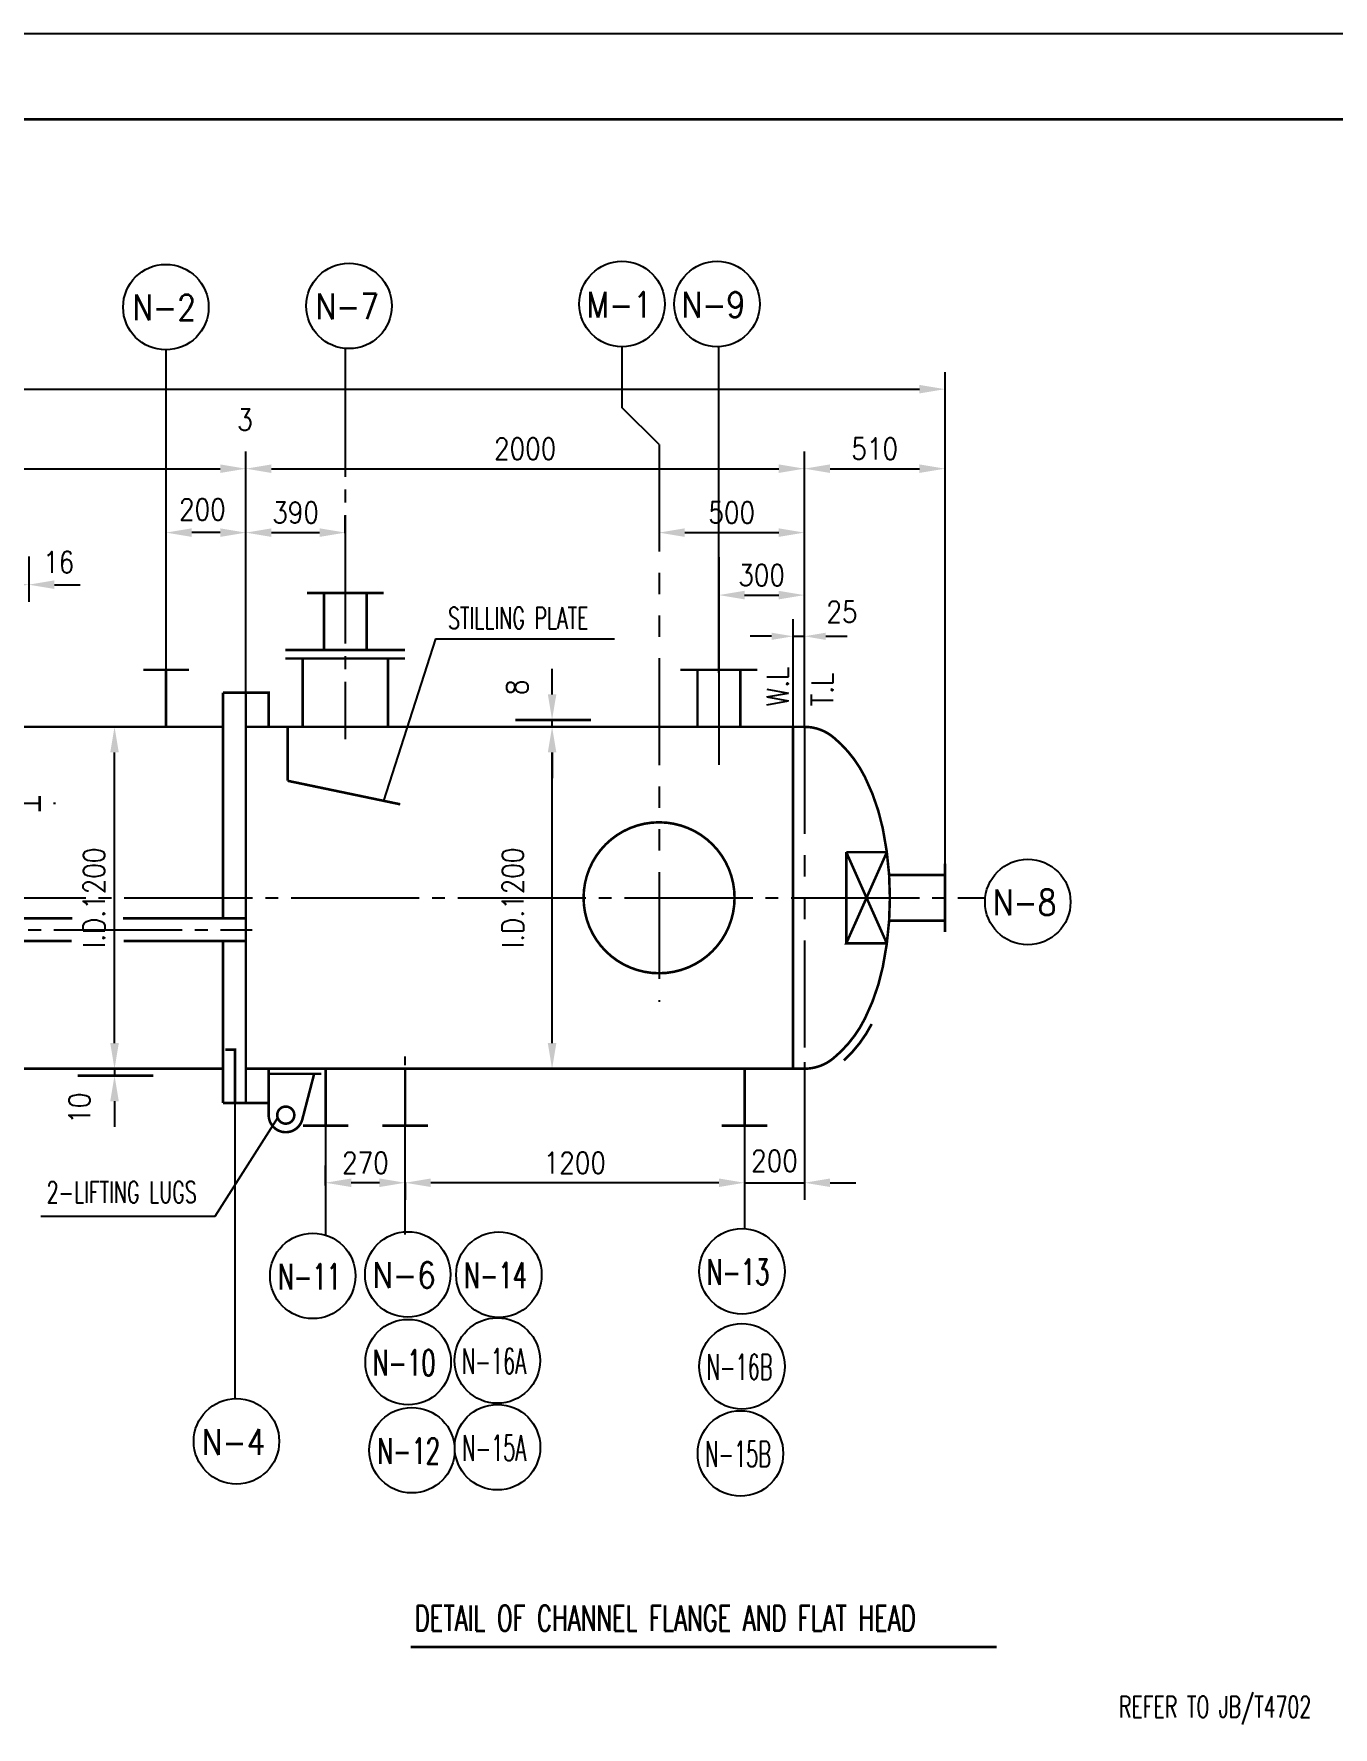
# Model space of a CAD drawing. Extents: x -5 to 1212, y -727 to 440.
# Drawn here: x 212 to 364, y 221.9 to 420 of the extents above; entities that cross this region are included whole.
import ezdxf

# ---------------------------------------------------------------- set-up
doc = ezdxf.new("R2010")
doc.units = 0
doc.header["$MEASUREMENT"] = 0
doc.linetypes.add('CENTER', pattern=[19.5, 15, -1.5, 1.5, -1.5])
doc.linetypes.add('PHANTOM', pattern=[25, 12.5, -2.5, 2.5, -2.5, 2.5, -2.5])
doc.layers.get('DEFPOINTS').update_dxf_attribs({"linetype": 'CONTINUOUS'})
for name, color, linetype in [('1', 2, 'CONTINUOUS'), ('2', 1, 'CONTINUOUS'), ('3', 3, 'CENTER'), ('4', 3, 'PHANTOM'), ('DIM', 4, 'CONTINUOUS')]:
    doc.layers.add(name, color=color, linetype=linetype)
doc.styles.add('SBHZ', font='ROMANS.SHX', dxfattribs={"width": 0.85, "bigfont": 'tcc_hzdx.shx'})
doc.styles.get("Standard").update_dxf_attribs({"font": 'TXT.shx'})
doc.dimstyles.get("Standard").update_dxf_attribs({"dimtxt": 0.18, "dimasz": 0.18, "dimexe": 0.18, "dimexo": 0.0625, "dimgap": 0.09, "dimtad": 0, "dimtih": 1, "dimtoh": 1, "dimdec": 4, "dimzin": 0, "dimdsep": 46, "dimtxsty": 'Standard', "dimcen": 0.09, "dimadec": 0, "dimazin": 0, "dimtfac": 1, "dimtdec": 4, "dimtofl": 0, "dimtmove": 0, "dimatfit": 3, "dimfxl": 0, "dimtolj": 1, "dimtzin": 0, "dimarcsym": 0})

# ---------------------------------------------------------------- blocks, each defined once
blk = doc.blocks.new('*D7')
at = {"layer": 'DEFPOINTS', "color": 0}
for p in [(99.51, 372.38), (236.84, 369.13), (236.84, 342.93)]:
    blk.add_point(p, dxfattribs=at)
at = {"layer": 'DIM', "color": 0}
for p, q in [((99.51, 372.32), (99.51, 367.13)), ((236.84, 342.99), (236.84, 371.13)), ((102.51, 369.13), (233.84, 369.13))]:
    blk.add_line(p, q, dxfattribs=at)
for points in [[(102.51, 369.63), (102.51, 368.63), (99.51, 369.13)], [(233.84, 369.63), (233.84, 368.63), (236.84, 369.13)]]:
    blk.add_solid(points, dxfattribs=at)
at = {"layer": 'DIM', "color": 0, "insert": (166.2, 371.76), "char_height": 2.5, "attachment_point": 5, "style": 'SBHZ'}
blk.add_mtext('\\A1;3960', dxfattribs=at)
blk = doc.blocks.new('*D11')
at = {"layer": 'DEFPOINTS', "color": 0}
for p in [(302.17, 369.13), (236.84, 342.93), (302.17, 338.93)]:
    blk.add_point(p, dxfattribs=at)
at = {"layer": 'DIM', "color": 0}
for p, q in [((236.84, 342.99), (236.84, 371.13)), ((302.17, 338.99), (302.17, 371.13)), ((239.84, 369.13), (299.17, 369.13))]:
    blk.add_line(p, q, dxfattribs=at)
for points in [[(239.84, 369.63), (239.84, 368.63), (236.84, 369.13)], [(299.17, 369.63), (299.17, 368.63), (302.17, 369.13)]]:
    blk.add_solid(points, dxfattribs=at)
at = {"layer": 'DIM', "color": 0, "insert": (269.51, 371.47), "char_height": 2.5, "attachment_point": 5, "style": 'SBHZ'}
blk.add_mtext('\\A1;2000', dxfattribs=at)
blk = doc.blocks.new('*D9')
at = {"layer": 'DEFPOINTS', "color": 0}
for p in [(227.51, 361.65), (227.51, 360.47), (236.84, 342.93)]:
    blk.add_point(p, dxfattribs=at)
at = {"layer": 'DIM', "color": 0}
for p, q in [((227.51, 360.53), (227.51, 363.65)), ((236.84, 342.99), (236.84, 363.65)), ((233.84, 361.65), (230.51, 361.65))]:
    blk.add_line(p, q, dxfattribs=at)
for points in [[(230.51, 362.15), (230.51, 361.15), (227.51, 361.65)], [(233.84, 362.15), (233.84, 361.15), (236.84, 361.65)]]:
    blk.add_solid(points, dxfattribs=at)
at = {"layer": 'DIM', "color": 0, "insert": (231.76, 364.37), "char_height": 2.5, "attachment_point": 5, "style": 'SBHZ'}
blk.add_mtext('\\A1;200', dxfattribs=at)
blk = doc.blocks.new('*D6')
at = {"layer": 'DEFPOINTS', "color": 0}
for p in [(318.62, 378.43), (71.41, 318.93), (318.62, 318.93)]:
    blk.add_point(p, dxfattribs=at)
at = {"layer": 'DIM', "color": 0}
for p, q in [((71.41, 318.99), (71.41, 380.43)), ((318.62, 318.99), (318.62, 380.43)), ((74.41, 378.43), (315.62, 378.43))]:
    blk.add_line(p, q, dxfattribs=at)
for points in [[(74.41, 378.93), (74.41, 377.93), (71.41, 378.43)], [(315.62, 378.93), (315.62, 377.93), (318.62, 378.43)]]:
    blk.add_solid(points, dxfattribs=at)
at = {"layer": 'DIM', "color": 0, "insert": (183.59, 382.03), "char_height": 2.5, "attachment_point": 5, "style": 'SBHZ'}
blk.add_mtext('\\A1;~7273', dxfattribs=at)
blk = doc.blocks.new('*D16')
at = {"layer": 'DEFPOINTS', "color": 0}
for p in [(211.45, 358.91), (211.45, 358.91), (211.45, 355.56)]:
    blk.add_point(p, dxfattribs=at)
at = {"layer": 'DIM', "color": 0}
for p, q in [((211.45, 358.84), (211.45, 353.56)), ((211.45, 358.84), (211.45, 353.56)), ((208.45, 355.56), (205.45, 355.56)), ((214.45, 355.56), (217.45, 355.56))]:
    blk.add_line(p, q, dxfattribs=at)
for points in [[(208.45, 356.06), (208.45, 355.06), (211.45, 355.56)], [(214.45, 356.06), (214.45, 355.06), (211.45, 355.56)]]:
    blk.add_solid(points, dxfattribs=at)
at = {"layer": 'DIM', "color": 0, "insert": (214.95, 358.2), "char_height": 2.5, "attachment_point": 5, "style": 'SBHZ'}
blk.add_mtext('\\A1;16', dxfattribs=at)
blk = doc.blocks.new('*D18')
at = {"layer": 'DEFPOINTS', "color": 0}
for p in [(221.48, 338.93), (222.14, 338.93), (222.14, 298.93)]:
    blk.add_point(p, dxfattribs=at)
at = {"layer": 'DIM', "color": 0}
for p, q in [((222.07, 338.93), (219.48, 338.93)), ((221.48, 301.93), (221.48, 335.93)), ((222.07, 298.93), (219.48, 298.93))]:
    blk.add_line(p, q, dxfattribs=at)
for points in [[(220.98, 335.93), (221.98, 335.93), (221.48, 338.93)], [(220.98, 301.93), (221.98, 301.93), (221.48, 298.93)]]:
    blk.add_solid(points, dxfattribs=at)
at = {"layer": 'DIM', "color": 0, "insert": (219.08, 318.93), "char_height": 2.5, "attachment_point": 5, "rotation": 90, "style": 'SBHZ'}
blk.add_mtext('\\A1;I.D.1200', dxfattribs=at)
blk = doc.blocks.new('*D19')
at = {"layer": 'DEFPOINTS', "color": 0}
for p in [(221.41, 298.93), (221.41, 298.13), (221.48, 298.13)]:
    blk.add_point(p, dxfattribs=at)
at = {"layer": 'DIM', "color": 0}
for p, q in [((221.48, 301.93), (221.48, 304.93)), ((221.47, 298.93), (223.48, 298.93)), ((221.47, 298.13), (223.48, 298.13)), ((221.48, 298.93), (221.48, 298.13)), ((221.48, 295.13), (221.48, 292.13))]:
    blk.add_line(p, q, dxfattribs=at)
for points in [[(220.98, 301.93), (221.98, 301.93), (221.48, 298.93)], [(220.98, 295.13), (221.98, 295.13), (221.48, 298.13)]]:
    blk.add_solid(points, dxfattribs=at)
at = {"layer": 'DIM', "color": 0, "insert": (217.37, 294.31), "char_height": 2.5, "attachment_point": 5, "rotation": 90, "style": 'SBHZ'}
blk.add_mtext('\\A1;10', dxfattribs=at)
blk = doc.blocks.new('*D23')
at = {"layer": 'DEFPOINTS', "color": 0}
for p in [(302.17, 299.77), (295.17, 287.84), (302.17, 285.59)]:
    blk.add_point(p, dxfattribs=at)
at = {"layer": 'DIM', "color": 0}
for p, q in [((302.17, 299.71), (302.17, 283.59)), ((292.17, 285.59), (289.17, 285.59)), ((295.17, 285.59), (302.17, 285.59)), ((305.17, 285.59), (308.17, 285.59))]:
    blk.add_line(p, q, dxfattribs=at)
for points in [[(292.17, 286.09), (292.17, 285.09), (295.17, 285.59)], [(305.17, 286.09), (305.17, 285.09), (302.17, 285.59)]]:
    blk.add_solid(points, dxfattribs=at)
at = {"layer": 'DIM', "color": 0, "insert": (298.67, 288.15), "char_height": 2.5, "attachment_point": 5, "style": 'SBHZ'}
blk.add_mtext('\\A1;200', dxfattribs=at)
blk = doc.blocks.new('*D24')
at = {"layer": 'DEFPOINTS', "color": 0}
for p in [(272.66, 338.93), (273.32, 338.93), (273.32, 298.93)]:
    blk.add_point(p, dxfattribs=at)
at = {"layer": 'DIM', "color": 0}
for p, q in [((273.26, 338.93), (270.66, 338.93)), ((272.66, 301.93), (272.66, 335.93)), ((273.26, 298.93), (270.66, 298.93))]:
    blk.add_line(p, q, dxfattribs=at)
for points in [[(272.16, 335.93), (273.16, 335.93), (272.66, 338.93)], [(272.16, 301.93), (273.16, 301.93), (272.66, 298.93)]]:
    blk.add_solid(points, dxfattribs=at)
at = {"layer": 'DIM', "color": 0, "insert": (268.06, 318.93), "char_height": 2.5, "attachment_point": 5, "rotation": 90, "style": 'SBHZ'}
blk.add_mtext('\\A1;I.D.1200', dxfattribs=at)
blk = doc.blocks.new('*D25')
at = {"layer": 'DEFPOINTS', "color": 0}
for p in [(272.6, 339.73), (272.6, 338.93), (272.66, 339.73)]:
    blk.add_point(p, dxfattribs=at)
at = {"layer": 'DIM', "color": 0}
for p, q in [((272.66, 342.73), (272.66, 345.73)), ((272.66, 339.73), (274.66, 339.73)), ((272.66, 338.93), (272.66, 339.73)), ((272.66, 338.93), (274.66, 338.93)), ((272.66, 335.93), (272.66, 332.93))]:
    blk.add_line(p, q, dxfattribs=at)
for points in [[(272.16, 342.73), (273.16, 342.73), (272.66, 339.73)], [(272.16, 335.93), (273.16, 335.93), (272.66, 338.93)]]:
    blk.add_solid(points, dxfattribs=at)
at = {"layer": 'DIM', "color": 0, "insert": (268.56, 343.55), "char_height": 2.5, "attachment_point": 5, "rotation": 90, "style": 'SBHZ'}
blk.add_mtext('\\A1;8', dxfattribs=at)
blk = doc.blocks.new('*D32')
at = {"layer": 'DEFPOINTS', "color": 0}
for p in [(302.17, 354.34), (292.17, 351.34), (302.17, 351.34)]:
    blk.add_point(p, dxfattribs=at)
at = {"layer": 'DIM', "color": 0}
for p, q in [((292.17, 351.4), (292.17, 356.34)), ((302.17, 351.4), (302.17, 356.34)), ((295.17, 354.34), (299.17, 354.34))]:
    blk.add_line(p, q, dxfattribs=at)
for points in [[(295.17, 354.84), (295.17, 353.84), (292.17, 354.34)], [(299.17, 354.84), (299.17, 353.84), (302.17, 354.34)]]:
    blk.add_solid(points, dxfattribs=at)
at = {"layer": 'DIM', "color": 0, "insert": (297.17, 356.68), "char_height": 2.5, "attachment_point": 5, "style": 'SBHZ'}
blk.add_mtext('\\A1;300', dxfattribs=at)
blk = doc.blocks.new('*D33')
at = {"layer": 'DEFPOINTS', "color": 0}
for p in [(295.17, 288.83), (255.47, 285.66), (255.47, 285.59)]:
    blk.add_point(p, dxfattribs=at)
at = {"layer": 'DIM', "color": 0}
for p, q in [((295.17, 288.77), (295.17, 283.59)), ((255.47, 285.6), (255.47, 283.59)), ((292.17, 285.59), (258.47, 285.59))]:
    blk.add_line(p, q, dxfattribs=at)
for points in [[(258.47, 286.09), (258.47, 285.09), (255.47, 285.59)], [(292.17, 286.09), (292.17, 285.09), (295.17, 285.59)]]:
    blk.add_solid(points, dxfattribs=at)
at = {"layer": 'DIM', "color": 0, "insert": (275.32, 287.93), "char_height": 2.5, "attachment_point": 5, "style": 'SBHZ'}
blk.add_mtext('\\A1;1200', dxfattribs=at)
blk = doc.blocks.new('*D34')
at = {"layer": 'DEFPOINTS', "color": 0}
for p in [(246.17, 285.59), (255.47, 285.66), (246.17, 285.19)]:
    blk.add_point(p, dxfattribs=at)
at = {"layer": 'DIM', "color": 0}
for p, q in [((246.17, 285.25), (246.17, 287.59)), ((252.47, 285.59), (249.17, 285.59))]:
    blk.add_line(p, q, dxfattribs=at)
for points in [[(249.17, 286.09), (249.17, 285.09), (246.17, 285.59)], [(252.47, 286.09), (252.47, 285.09), (255.47, 285.59)]]:
    blk.add_solid(points, dxfattribs=at)
at = {"layer": 'DIM', "color": 0, "insert": (250.82, 287.93), "char_height": 2.5, "attachment_point": 5, "style": 'SBHZ'}
blk.add_mtext('\\A1;270', dxfattribs=at)
blk = doc.blocks.new('*D35')
at = {"layer": 'DEFPOINTS', "color": 0}
for p in [(285.17, 361.84), (302.17, 361.65), (302.17, 361.46)]:
    blk.add_point(p, dxfattribs=at)
at = {"layer": 'DIM', "color": 0}
for p, q in [((302.17, 361.53), (302.17, 363.65)), ((285.17, 361.78), (285.17, 359.65)), ((288.17, 361.65), (299.17, 361.65))]:
    blk.add_line(p, q, dxfattribs=at)
for points in [[(288.17, 362.15), (288.17, 361.15), (285.17, 361.65)], [(299.17, 362.15), (299.17, 361.15), (302.17, 361.65)]]:
    blk.add_solid(points, dxfattribs=at)
at = {"layer": 'DIM', "color": 0, "insert": (293.67, 363.99), "char_height": 2.5, "attachment_point": 5, "style": 'SBHZ'}
blk.add_mtext('\\A1;500', dxfattribs=at)
blk = doc.blocks.new('*D36')
at = {"layer": 'DEFPOINTS', "color": 0}
for p in [(318.62, 369.13), (302.17, 365.55), (318.62, 364.07)]:
    blk.add_point(p, dxfattribs=at)
at = {"layer": 'DIM', "color": 0}
for p, q in [((302.17, 365.62), (302.17, 371.13)), ((318.62, 364.14), (318.62, 371.13)), ((305.17, 369.13), (315.62, 369.13))]:
    blk.add_line(p, q, dxfattribs=at)
for points in [[(305.17, 369.63), (305.17, 368.63), (302.17, 369.13)], [(315.62, 369.63), (315.62, 368.63), (318.62, 369.13)]]:
    blk.add_solid(points, dxfattribs=at)
at = {"layer": 'DIM', "color": 0, "insert": (310.4, 371.47), "char_height": 2.5, "attachment_point": 5, "style": 'SBHZ'}
blk.add_mtext('\\A1;510', dxfattribs=at)
blk = doc.blocks.new('*D38')
at = {"layer": 'DEFPOINTS', "color": 0}
for p in [(236.84, 360.66), (248.47, 361.65), (248.47, 361.51)]:
    blk.add_point(p, dxfattribs=at)
at = {"layer": 'DIM', "color": 0}
for p, q in [((236.84, 360.72), (236.84, 363.65)), ((248.47, 361.57), (248.47, 363.65)), ((239.84, 361.65), (245.47, 361.65))]:
    blk.add_line(p, q, dxfattribs=at)
for points in [[(239.84, 362.15), (239.84, 361.15), (236.84, 361.65)], [(245.47, 362.15), (245.47, 361.15), (248.47, 361.65)]]:
    blk.add_solid(points, dxfattribs=at)
at = {"layer": 'DIM', "color": 0, "insert": (242.66, 363.99), "char_height": 2.5, "attachment_point": 5, "style": 'SBHZ'}
blk.add_mtext('\\A1;390', dxfattribs=at)
blk = doc.blocks.new('*D133')
at = {"layer": 'DEFPOINTS', "color": 0}
for p in [(302.17, 349.52), (300.84, 338.93), (302.17, 338.93)]:
    blk.add_point(p, dxfattribs=at)
at = {"layer": 'DIM', "color": 0}
for p, q in [((300.84, 338.99), (300.84, 351.52)), ((302.17, 338.99), (302.17, 351.52)), ((298.34, 349.52), (295.84, 349.52)), ((300.84, 349.52), (302.17, 349.52)), ((304.67, 349.52), (307.17, 349.52))]:
    blk.add_line(p, q, dxfattribs=at)
for points in [[(298.34, 349.94), (298.34, 349.1), (300.84, 349.52)], [(304.67, 349.94), (304.67, 349.1), (302.17, 349.52)]]:
    blk.add_solid(points, dxfattribs=at)
at = {"layer": 'DIM', "color": 0, "insert": (306.56, 352.37), "char_height": 2.5, "attachment_point": 5, "style": 'SBHZ'}
blk.add_mtext('\\A1;25', dxfattribs=at)

msp = doc.modelspace()

# ---------------------------------------------------------------- linework, layer by layer
at = {"layer": '1'}
msp.add_line((594, 420), (0, 420), dxfattribs=at)
at = {"layer": '2', "const_width": 0.3}
msp.add_lwpolyline([(25, 10), (584, 10), (584, 410), (25, 410)], close=True, dxfattribs=at)
for points in [[(252.97358, 354.59525), (243.97358, 354.59525)], [(245.97358, 347.92875), (245.97358, 354.59525)], [(250.97358, 347.92875), (250.97358, 354.59525)], [(255.47358, 347.92875), (241.47358, 347.92875)], [(255.47358, 346.92875), (241.47358, 346.92875)], [(243.47358, 346.92875), (243.47358, 338.92875)], [(253.47358, 346.92875), (253.47358, 338.92875)], [(230.17538, 345.59525), (224.84218, 345.59525)], [(227.50878, 338.92875), (227.50878, 345.59525)], [(296.67358, 345.59525), (287.67358, 345.59525)], [(289.67358, 338.92875), (289.67358, 345.59525)], [(294.67358, 338.92875), (294.67358, 345.59525)], [(234.17528, 316.52931), (234.17528, 342.92865)], [(239.50848, 338.92875), (239.50848, 342.92865), (234.17528, 342.92865)], [(234.17528, 316.52931), (234.17528, 342.92865)], [(236.84188, 294.92985), (236.84188, 342.92865)], [(157.90293, 338.92875), (234.17528, 338.92875)], [(302.17358, 338.92875), (236.84188, 338.92875)], [(241.7227, 332.6163), (241.7227, 338.92875)], [(268.35694, 339.72873), (277.22357, 339.72873)], [(300.84028, 338.92875), (300.84028, 298.92975)], [(212.71188, 329.03426), (212.71188, 330.84309)], [(241.7227, 332.6163), (254.89782, 329.86634)], [(311.81514, 313.59605), (307.06875, 313.59605), (311.81514, 324.26245)], [(307.06875, 324.28008), (307.06875, 313.59605)], [(307.06875, 324.26245), (311.81514, 313.59605)], [(311.81514, 324.26245), (307.06875, 324.26245)], [(318.62028, 322.92915), (318.62028, 318.92925)], [(318.62028, 321.59585), (311.95378, 321.59585)], [(318.62028, 314.92935), (318.62028, 318.92925)], [(191.11752, 316.52931), (216.56162, 316.52931)], [(222.47442, 316.52931), (236.84188, 316.52931)], [(318.62028, 316.26265), (311.95378, 316.26265)], [(99.51198, 313.86271), (216.45006, 313.86271)], [(222.5302, 313.86271), (236.84188, 313.86271)], [(234.17528, 294.92985), (234.17528, 313.86271)], [(234.17528, 294.92985), (234.17528, 313.86271)], [(157.90293, 298.92975), (234.17528, 298.92975)], [(217.16876, 298.12977), (226.03539, 298.12977)], [(302.17358, 298.92975), (236.84188, 298.92975)], [(239.50848, 298.92975), (239.50848, 293.50327)], [(245.6512, 298.32975), (239.50848, 298.32975)], [(243.44412, 293), (244.82987, 298.32975)], [(246.17358, 298.92975), (246.17358, 292.26325)], [(255.47358, 298.92975), (255.47358, 292.26325)], [(295.17358, 298.92975), (295.17358, 292.26325)], [(239.50848, 294.92985), (234.17528, 294.92985)], [(243.50698, 292.26325), (248.84018, 292.26325)], [(252.80698, 292.26325), (258.14018, 292.26325)], [(292.50698, 292.26325), (297.84018, 292.26325)], [(256.11504, 231.27047), (324.66824, 231.27047)]]:
    msp.add_lwpolyline(points, dxfattribs=at)
for points in [[(302.17358, 298.92975, 0.174704521), (305.56106, 300.15063, 0.104202942), (309.24447, 304.78746, 0.064948102), (311.34454, 310.84083, 0.051099299), (312.17333, 318.92925, 0.051099299), (311.34454, 327.01766, 0.064948102), (309.24447, 333.07103, 0.104202942), (305.56106, 337.70786, 0.174704521), (302.17358, 338.92875, 0.174704521)], [(306.78902, 299.89524, 0.088073341), (310.04876, 304.16286, 0.064948102)], [(243.44412, 293, -0.880267684), (239.50848, 293.50327, -0.880267684)]]:
    msp.add_lwpolyline(points, format="xyb", dxfattribs=at)
for points in [[(276.34358, 318.92925, 1), (294.00358, 318.92925, 1)], [(240.50848, 293.50327, -1), (242.50848, 293.50327, -1)]]:
    msp.add_lwpolyline(points, format="xyb", close=True, dxfattribs=at)
at = {"layer": '3'}
for p, q in [((248.47358, 383.19071), (248.47358, 337.49383)), ((292.17358, 358.78101), (292.17358, 337.49383)), ((292.17358, 350.6571), (292.17358, 337.49383)), ((292.17358, 348.98851), (292.17358, 337.49383)), ((292.17358, 348.98851), (292.17358, 337.49383)), ((100.35048, 329.99564), (214.57019, 329.99564)), ((66.62235, 318.92925), (323.32835, 318.92925)), ((97.3792, 315.19601), (237.56926, 315.19601)), ((255.47358, 279.85119), (255.47358, 300.36466))]:
    msp.add_line(p, q, dxfattribs=at)
at = {"layer": '4'}
for p, q in [((285.17358, 371.94282), (285.17358, 306.75874)), ((292.17358, 338.92875), (292.17358, 334.46599)), ((302.17358, 338.92875), (302.17358, 298.92975))]:
    msp.add_line(p, q, dxfattribs=at)
at = {"layer": 'DIM'}
for p, q in [((227.50878, 363.09258), (227.50878, 383.03037)), ((280.83738, 383.39641), (280.83738, 376.27902)), ((292.17358, 345.23698), (292.17358, 383.28868)), ((285.17358, 371.94282), (280.83738, 376.27902)), ((227.50878, 343.97203), (227.50878, 360.89549)), ((259.00975, 349.23065), (252.94396, 330.27416)), ((259.00975, 349.23065), (279.97264, 349.23065)), ((233.24676, 281.68353), (240.61621, 293.26577)), ((235.56795, 294.92985), (235.56795, 260.33618)), ((246.17358, 293.44931), (246.17358, 279.46303)), ((295.17358, 293.44931), (295.17358, 280.21669)), ((212.87347, 281.68353), (233.24676, 281.68353)), ((255.47358, 279.52043), (255.47358, 281.86934))]:
    msp.add_line(p, q, dxfattribs=at)
at = {"layer": 'DIM', "const_width": 0.3}
msp.add_lwpolyline([(235.56795, 294.92985), (235.56795, 301.16277), (234.42904, 301.16277)], dxfattribs=at)
at = {"layer": 'DIM'}
for centre in [(227.48498, 388.03031), (248.90911, 388.1717), (280.83738, 388.39641), (291.95008, 388.39641), (328.30397, 318.43604), (244.66674, 274.69549), (255.78125, 274.86066), (266.43517, 274.8325), (294.87656, 275.22552), (255.82441, 264.60692), (266.25491, 264.7917), (294.86864, 264.1069), (235.74232, 255.33922), (266.27513, 254.64979), (256.26461, 254.2988), (294.69424, 253.92145)]:
    msp.add_circle(centre, 5, dxfattribs=at)

# ---------------------------------------------------------------- texts
at = {"layer": 'DIM', "style": 'SBHZ'}
for s, height, width, p in [('N-2', 3, 0.85, (223.5661, 386.49569)), ('N-7', 3, 0.85, (244.99022, 386.63708)), ('M-1', 3, 0.85, (276.69449, 386.82019)), ('N-9', 3, 0.85, (287.80718, 386.82019)), ('3', 2.5, 0.85, (235.82332, 373.61243)), ('STILLING PLATE', 2.5, 0.65, (260.48514, 350.40996)), ('N-8', 3, 0.85, (324.21845, 316.90142)), ('2-LIFTING LUGS', 2.5, 0.65, (213.53781, 283.23234)), ('N-11', 3, 0.65, (240.60417, 273.11927)), ('N-6', 3, 0.85, (251.63835, 273.28444)), ('N-14', 3, 0.65, (262.3726, 273.25628)), ('N-13', 3, 0.65, (290.73367, 273.6493)), ('N-10', 3, 0.65, (251.68152, 263.0307)), ('N-16A', 3, 0.55, (262.11202, 263.21548)), ('N-16B', 3, 0.55, (290.72575, 262.53068)), ('N-4', 3, 0.85, (231.67976, 253.763)), ('N-12', 3, 0.65, (252.20204, 252.72258)), ('N-15A', 3, 0.55, (262.13224, 253.07357)), ('N-15B', 3, 0.55, (290.55135, 252.34523)), ('DETAIL OF CHANNEL FLANGE AND FLAT HEAD', 3, 0.65, (256.59621, 233.15009)), ('REFER TO JB/T4702', 2.5, 0.65, (338.9618, 223.03526))]:
    msp.add_text(s, height=height, dxfattribs=dict(at, width=width)).set_placement(p)
at = {"layer": 'DIM', "style": 'SBHZ', "width": 0.85}
for s, p in [('W.L', (300.29638, 341.32845)), ('T.L', (305.52133, 341.32845))]:
    msp.add_text(s, height=2.5, rotation=90, dxfattribs=at).set_placement(p)

# ---------------------------------------------------------------- dimensions: what is measured, and where the dimension line sits
at = {"layer": 'DIM', "color": 6}
dim = msp.add_linear_dim(base=(318.62028, 378.4294), p1=(71.41287, 318.92925), p2=(318.62028, 318.92925), angle=0, text='~7273', dimstyle='Standard', override={"dimtxt": 2.5, "dimasz": 3, "dimexe": 2, "dimgap": 1.09, "dimtad": 1, "dimtih": 0, "dimtoh": 0, "dimtxsty": 'SBHZ', "dimcen": 225, "dimtofl": 1, "dimtmove": 2, "dimtvp": 0.3125}, dxfattribs=at)
dim.commit()
dim.dimension.update_dxf_attribs({"geometry": '*D6', "text_midpoint": (183.5932, 382.03057), "dimtype": 160})
at = {"layer": 'DIM'}
for base, p1, p2, angle, text, override, picture, middle in [((236.84188, 369.12858), (99.51198, 372.3833), (236.84188, 342.92865), 0, '3960', {"dimtxt": 2.5, "dimasz": 3, "dimexe": 2, "dimgap": 1.09, "dimtad": 1, "dimtih": 0, "dimtoh": 0, "dimtxsty": 'SBHZ', "dimsah": 1, "dimcen": 225, "dimtofl": 1, "dimtmove": 2, "dimtvp": 0.3125}, '*D7', (166.20063, 371.75518)), ((272.66453, 339.72873), (272.59564, 338.92875), (272.59564, 339.72873), 90, '8', {"dimtxt": 2.5, "dimasz": 3, "dimexe": 2, "dimgap": 1.09, "dimtad": 1, "dimtih": 0, "dimtoh": 0, "dimtxsty": 'SBHZ', "dimsah": 1, "dimtofl": 1, "dimtmove": 2, "dimtvp": 0.3125}, '*D25', (268.56267, 343.54819)), ((221.47636, 338.92875), (222.13529, 298.92975), (222.13529, 338.92875), 90, 'I.D.1200', {"dimtxt": 2.5, "dimasz": 3, "dimexe": 2, "dimgap": 1.09, "dimtad": 1, "dimtih": 0, "dimtoh": 0, "dimtxsty": 'SBHZ', "dimsah": 1, "dimtofl": 1, "dimtmove": 2, "dimtvp": 0.3125}, '*D18', (219.07706, 318.92925)), ((272.66453, 338.92875), (273.32346, 298.92975), (273.32346, 338.92875), 90, 'I.D.1200', {"dimtxt": 2.5, "dimasz": 3, "dimexe": 2, "dimgap": 1.09, "dimtad": 1, "dimtih": 0, "dimtoh": 0, "dimtxsty": 'SBHZ', "dimsah": 1, "dimtofl": 1, "dimtmove": 2, "dimtvp": 0.3125}, '*D24', (268.06375, 318.92925)), ((221.47636, 298.12977), (221.40746, 298.92975), (221.40746, 298.12977), 90, '10', {"dimtxt": 2.5, "dimasz": 3, "dimexe": 2, "dimgap": 1.09, "dimtad": 1, "dimtih": 0, "dimtoh": 0, "dimtxsty": 'SBHZ', "dimsah": 1, "dimtofl": 1, "dimtmove": 2, "dimtvp": 0.3125}, '*D19', (217.37449, 294.3103))]:
    dim = msp.add_linear_dim(base=base, p1=p1, p2=p2, angle=angle, text=text, dimstyle='Standard', override=override, dxfattribs=at)
    dim.commit()
    dim.dimension.update_dxf_attribs({"geometry": picture, "text_midpoint": middle, "dimtype": 160})
dim = msp.add_linear_dim(base=(302.17358, 369.12858), p1=(236.84188, 342.92865), p2=(302.17358, 338.92875), angle=0, text='2000', dimstyle='Standard', override={"dimtxt": 2.5, "dimasz": 3, "dimexe": 2, "dimgap": 1.09, "dimtad": 1, "dimtih": 0, "dimtoh": 0, "dimtxsty": 'SBHZ', "dimsah": 1, "dimtofl": 1, "dimtmove": 2, "dimtvp": 0.3125}, dxfattribs=at)
dim.commit()
dim.dimension.update_dxf_attribs({"geometry": '*D11', "text_midpoint": (269.50773, 371.46858)})
for base, p1, p2, text, override, picture, middle in [((318.62028, 369.12858), (302.17358, 365.55474), (318.62028, 364.07432), '510', {"dimtxt": 2.5, "dimasz": 3, "dimexe": 2, "dimgap": 1.09, "dimtad": 1, "dimtih": 0, "dimtoh": 0, "dimtxsty": 'SBHZ', "dimsah": 1, "dimtofl": 1, "dimtmove": 2, "dimtvp": 0.3125}, '*D36', (310.39693, 371.46858)), ((248.47358, 361.65145), (236.84188, 360.65567), (248.47358, 361.51008), '390', {"dimtxt": 2.5, "dimasz": 3, "dimexe": 2, "dimgap": 1.09, "dimtad": 1, "dimtih": 0, "dimtoh": 0, "dimtxsty": 'SBHZ', "dimsah": 1, "dimtofl": 1, "dimtmove": 2, "dimtvp": 0.3125}, '*D38', (242.65773, 363.99145)), ((302.17358, 361.65145), (285.17358, 361.83856), (302.17358, 361.46433), '500', {"dimtxt": 2.5, "dimasz": 3, "dimexe": 2, "dimgap": 1.09, "dimtad": 1, "dimtih": 0, "dimtoh": 0, "dimtxsty": 'SBHZ', "dimsah": 1, "dimtofl": 1, "dimtmove": 2, "dimtvp": 0.3125}, '*D35', (293.67358, 363.99145)), ((302.17358, 354.3429), (292.17358, 351.34176), (302.17358, 351.34176), '300', {"dimtxt": 2.5, "dimasz": 3, "dimexe": 2, "dimgap": 1.09, "dimtad": 1, "dimtih": 0, "dimtoh": 0, "dimtxsty": 'SBHZ', "dimsah": 1, "dimtofl": 1, "dimtmove": 2, "dimtvp": 0.3125}, '*D32', (297.17358, 356.6829)), ((246.17358, 285.59237), (255.47358, 285.65988), (246.17358, 285.19005), '270', {"dimtxt": 2.5, "dimasz": 3, "dimexe": 2, "dimgap": 1.09, "dimtad": 1, "dimtih": 0, "dimtoh": 0, "dimtxsty": 'SBHZ', "dimsah": 1, "dimse1": 1, "dimtofl": 1, "dimtmove": 2, "dimtvp": 0.3125}, '*D34', (250.82358, 287.93237)), ((255.47358, 285.59237), (295.17358, 288.83126), (255.47358, 285.65988), '1200', {"dimtxt": 2.5, "dimasz": 3, "dimexe": 2, "dimgap": 1.09, "dimtad": 1, "dimtih": 0, "dimtoh": 0, "dimtxsty": 'SBHZ', "dimsah": 1, "dimtofl": 1, "dimtmove": 2, "dimtvp": 0.3125}, '*D33', (275.32358, 287.93237))]:
    dim = msp.add_linear_dim(base=base, p1=p1, p2=p2, text=text, dimstyle='Standard', override=override, dxfattribs=at)
    dim.commit()
    dim.dimension.update_dxf_attribs({"geometry": picture, "text_midpoint": middle})
for base, p1, p2, text, override, picture, middle in [((227.50878, 361.65145), (236.84188, 342.92865), (227.50878, 360.47217), '200', {"dimtxt": 2.5, "dimasz": 3, "dimexe": 2, "dimgap": 1.09, "dimtad": 1, "dimtih": 0, "dimtoh": 0, "dimtxsty": 'SBHZ', "dimsah": 1, "dimtofl": 1, "dimtmove": 2, "dimtvp": 0.3125}, '*D9', (231.75999, 364.36653)), ((211.44666, 355.55977), (211.44666, 358.90558), (211.44666, 358.90558), '16', {"dimtxt": 2.5, "dimasz": 3, "dimexe": 2, "dimgap": 1.09, "dimtad": 1, "dimtih": 0, "dimtoh": 0, "dimtxsty": 'SBHZ', "dimsah": 1, "dimtofl": 1, "dimtmove": 2, "dimtvp": 0.3125}, '*D16', (214.95293, 358.20249)), ((302.17358, 349.52056), (300.84028, 338.92875), (302.17358, 338.92875), '25', {"dimtxt": 2.5, "dimasz": 2.5, "dimexe": 2, "dimgap": 1.09, "dimtad": 1, "dimtih": 0, "dimtoh": 0, "dimtxsty": 'SBHZ', "dimsah": 1, "dimtofl": 1, "dimtmove": 2, "dimtvp": 0.3125}, '*D133', (306.55761, 352.37355)), ((302.17358, 285.59237), (295.17358, 287.8438), (302.17358, 299.77009), '200', {"dimtxt": 2.5, "dimasz": 3, "dimexe": 2, "dimgap": 1.09, "dimtad": 1, "dimtih": 0, "dimtoh": 0, "dimtxsty": 'SBHZ', "dimcen": 225, "dimse1": 1, "dimtofl": 1, "dimtmove": 2, "dimtvp": 0.3125}, '*D23', (298.67358, 288.15476))]:
    dim = msp.add_linear_dim(base=base, p1=p1, p2=p2, text=text, dimstyle='Standard', override=override, dxfattribs=at)
    dim.commit()
    dim.dimension.update_dxf_attribs({"geometry": picture, "text_midpoint": middle, "dimtype": 160})

doc.saveas('drawing.dxf')
